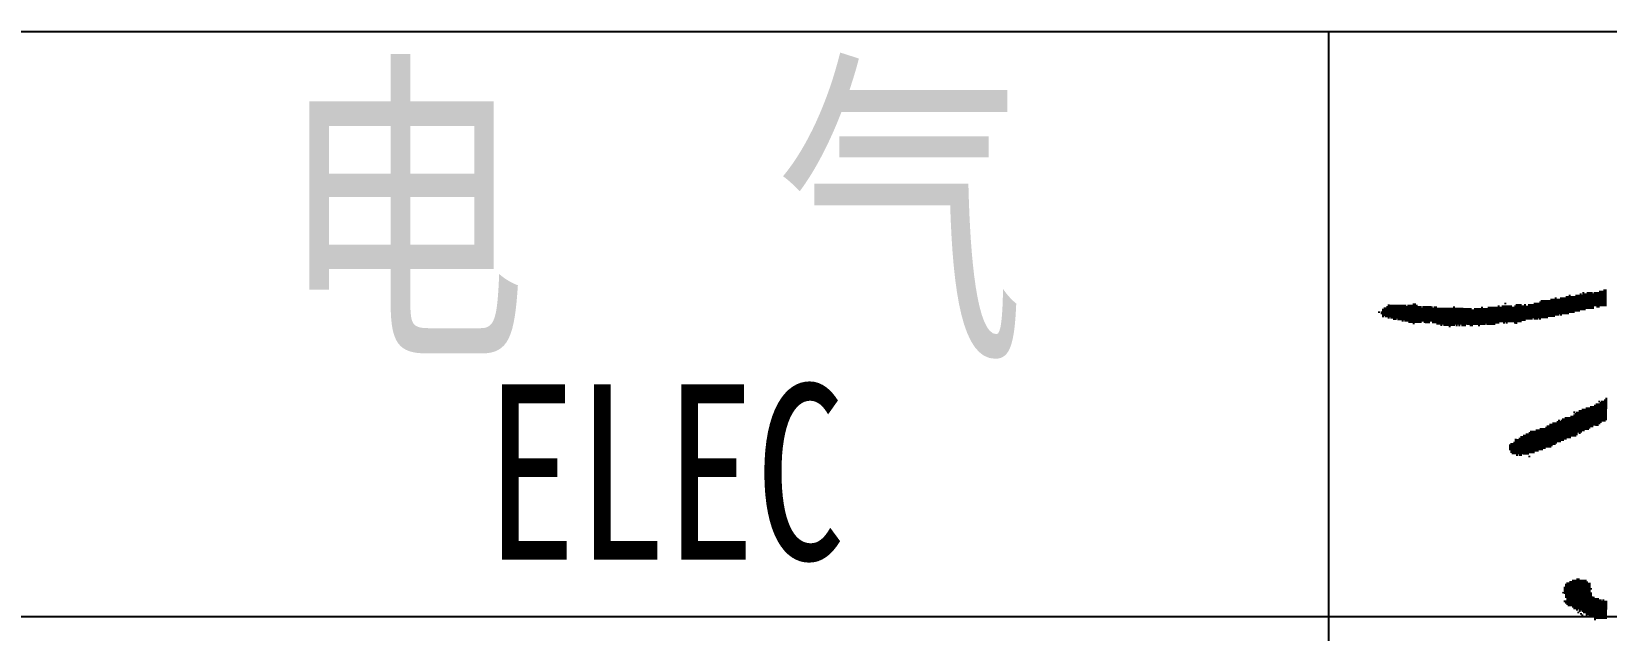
# Model space of a CAD drawing. Extents: x 1738711 to 2346805, y 1189731 to 2516152.
# Drawn here: x 2021893 to 2022701, y 1369309 to 1369616 of the extents above; entities that cross this region are included whole.
import ezdxf
from ezdxf.enums import TextEntityAlignment as Align

# ---------------------------------------------------------------- set-up
doc = ezdxf.new("R2010")
doc.units = 0
doc.header["$LTSCALE"] = 1000
doc.header["$MEASUREMENT"] = 0
doc.layers.add('TK', color=4, linetype='Continuous')
doc.layers.add('签名', color=2, linetype='Continuous')
doc.styles.add('宋体', font='SIMSUN.TTF', dxfattribs={"width": 0.75})

# ---------------------------------------------------------------- blocks, each defined once
blk = doc.blocks.new('hjashrtahreahe')
at = {"layer": 'TK', "color": 7}
for p, q in [((76600, 2800), (83100, 2800)), ((81250.3, 2800), (81250.3, 1000)), ((76600, 2200), (83100, 2200))]:
    blk.add_line(p, q, dxfattribs=at)
at = {"layer": 'TK', "color": 7, "style": '宋体', "width": 0.75}
for s, height, p in [('电  气', 250, (80173, 2491.3)), ('ELEC', 180, (80387.1, 2258.2))]:
    blk.add_text(s, height=height, dxfattribs=at).set_placement(p)
at = {"layer": 'TK', "style": '宋体', "width": 0.75}
for tag, height, p in [('项目负责人', 350, (6002.9, 57088.7)), ('专业负责人', 350, (6002.9, 56223.7)), ('设计人', 350, (6002.9, 55419.4)), ('版号1', 250, (77303.9, 22193.4)), ('时间1', 250, (82405.3, 22193.4)), ('版号2', 250, (77303.9, 21593.4)), ('时间2', 250, (82405.3, 21593.4)), ('版号3', 250, (77303.9, 20993.4)), ('时间3', 250, (82405.3, 20993.4)), ('建筑会签', 0.0001, (78977.9, 2403.2)), ('电气会签', 0.0001, (82127.9, 2403.2)), ('结构会签', 0.0001, (78977.9, 1803.2)), ('暖通会签', 0.0001, (82127.9, 1803.2)), ('给排水会签', 0.0001, (78977.9, 1249.5)), ('智能化会签', 0.0001, (82127.9, 1249.5))]:
    blk.add_attdef(tag, text='', height=height, dxfattribs=at).set_placement(p, align=Align.CENTER)
for tag, p in [('合作设计单位', (80815.9, 48985.9)), ('版号说明1', (79853.9, 22318.2)), ('版号说明2', (79853.9, 21718.2)), ('版号说明3', (79853.9, 21118.2)), ('浙江绿储科技有限公司', (80545.2, 16035.9)), ('百兆瓦级集中式熔盐储能关键', (80545.2, 14953.2)), ('设备研发及制造基地项目', (80545.2, 14603.3)), ('1#研发楼', (80545.2, 13635.9)), ('图名', (80545.2, 12435.9)), ('工程编号', (78977.9, 11460.9)), ('子项编号', (82127.9, 11460.9)), ('建筑', (78977.9, 10710.9)), ('图号', (82127.9, 10710.9)), ('施工图', (78977.9, 9960.9)), ('2023.03', (82127.9, 9960.9)), ('审定', (79352.9, 8460.9)), ('审核', (79352.9, 7710.9)), ('工程负责', (79352.9, 6960.9)), ('专业负责', (79352.9, 6210.9)), ('设计', (79352.9, 5460.9)), ('制图', (79352.9, 4710.9)), ('校对', (79352.9, 3960.9))]:
    blk.add_attdef(tag, text='', height=250, dxfattribs=at).set_placement(p, align=Align.MIDDLE_CENTER)
blk = doc.blocks.new('A$C579C72A4')
for p, q in [((346.7, 509.1), (346.5, 483.5)), ((348.8, 509.1), (348.6, 483.5)), ((15.1, 485.9), (14.9, 464.5)), ((17.2, 485.8), (17.1, 466.6)), ((19.3, 485.8), (19.2, 464.4)), ((21.5, 485.8), (21.3, 464.4)), ((23.6, 485.8), (23.4, 462.3)), ((25.8, 485.8), (25.6, 462.3)), ((27.9, 485.8), (27.7, 464.4)), ((30, 485.7), (29.9, 462.2)), ((32.2, 485.7), (32, 462.2)), ((34.3, 485.7), (34.1, 462.2)), ((36.4, 485.7), (36.3, 460)), ((38.6, 485.7), (38.4, 462.2)), ((40.7, 485.7), (40.5, 460)), ((45, 485.6), (44.8, 460)), ((47.1, 485.6), (46.9, 457.8)), ((49.3, 485.6), (49.1, 457.8)), ((51.4, 485.6), (51.2, 457.8)), ((53.6, 487.7), (53.3, 455.6)), ((55.7, 487.7), (55.5, 457.8)), ((57.8, 485.5), (57.6, 457.7)), ((184, 484.6), (183.8, 456.8)), ((190.4, 484.6), (190.2, 458.9)), ((192.5, 484.6), (192.3, 456.8)), ((194.7, 488.8), (194.7, 486.7)), ((211.8, 486.6), (211.6, 456.6)), ((213.9, 486.6), (213.7, 458.8)), ((216.1, 486.5), (215.9, 458.7)), ((218.2, 486.5), (218, 458.7)), ((224.6, 486.5), (224.4, 460.8)), ((231, 486.4), (230.9, 462.9)), ((233.2, 486.4), (233, 462.9)), ((235.3, 486.4), (235.2, 462.9)), ((237.5, 486.4), (237.3, 465)), ((239.6, 488.5), (239.4, 462.9)), ((241.8, 488.5), (241.6, 462.8)), ((243.9, 488.5), (243.7, 462.8)), ((246, 488.5), (245.9, 464.9)), ((248.2, 490.6), (248, 462.8)), ((250.3, 492.7), (250.1, 464.9)), ((252.5, 492.7), (252.3, 464.9)), ((254.6, 492.7), (254.4, 464.9)), ((256.8, 492.7), (256.6, 464.9)), ((258.9, 492.7), (258.7, 464.9)), ((261, 492.6), (260.8, 467)), ((263.2, 492.6), (263, 467)), ((265.3, 494.7), (265.1, 466.9)), ((267.5, 494.7), (267.3, 466.9)), ((269.6, 494.7), (269.4, 466.9)), ((271.8, 496.8), (271.6, 469)), ((273.9, 494.7), (273.7, 469)), ((276, 494.7), (275.8, 469)), ((278.2, 494.7), (278, 471.1)), ((280.3, 496.8), (280.1, 469)), ((282.4, 496.8), (282.3, 471.1)), ((284.6, 496.7), (284.4, 471.1)), ((286.7, 496.7), (286.5, 471.1)), ((288.9, 498.9), (288.7, 471.1)), ((291, 498.8), (290.8, 471)), ((293.2, 501), (293, 473.2)), ((295.3, 498.8), (295.1, 473.1)), ((297.4, 498.8), (297.2, 473.1)), ((299.6, 498.8), (299.4, 473.1)), ((301.7, 498.8), (301.5, 475.2)), ((303.9, 500.9), (303.7, 475.2)), ((306, 500.9), (305.8, 475.2)), ((308.1, 500.9), (308, 475.2)), ((310.3, 503), (310.1, 477.3)), ((312.4, 500.8), (312.2, 477.3)), ((314.6, 505.1), (314.4, 477.3)), ((316.7, 502.9), (316.5, 477.3)), ((318.8, 502.9), (318.7, 479.4)), ((321, 505), (320.8, 479.4)), ((323.1, 505), (323, 479.4)), ((325.3, 505), (325.1, 479.3)), ((327.4, 505), (327.2, 479.3)), ((329.5, 502.8), (329.4, 479.3)), ((331.7, 505), (331.5, 483.6)), ((333.8, 504.9), (333.7, 483.6)), ((336, 504.9), (335.8, 481.4)), ((338.1, 504.9), (337.9, 481.4)), ((340.3, 507), (340.1, 483.5)), ((342.4, 507), (342.2, 483.5)), ((344.5, 507), (344.4, 483.5)), ((0, 475.3), (0, 473.1)), ((4.3, 475.2), (4.3, 471)), ((6.5, 479.5), (6.4, 466.7)), ((8.6, 481.6), (8.5, 468.8)), ((10.8, 481.6), (10.6, 466.6)), ((12.9, 483.7), (12.8, 466.6)), ((42.8, 483.5), (42.7, 460)), ((60, 483.4), (59.8, 457.7)), ((62.1, 483.4), (61.9, 457.7)), ((64.2, 483.4), (64, 457.7)), ((66.4, 481.2), (66.2, 459.8)), ((68.5, 483.3), (68.3, 459.8)), ((70.6, 483.3), (70.5, 457.7)), ((72.8, 483.3), (72.6, 457.6)), ((74.9, 483.3), (74.7, 457.6)), ((77.1, 483.3), (76.9, 457.6)), ((79.2, 483.3), (79, 459.7)), ((81.3, 483.2), (81.2, 459.7)), ((83.5, 481.1), (83.3, 457.6)), ((85.6, 483.2), (85.4, 457.5)), ((87.7, 483.2), (87.6, 457.5)), ((89.9, 481), (89.7, 455.4)), ((92, 481), (91.8, 455.4)), ((94.1, 481), (94, 455.3)), ((96.3, 481), (96.1, 453.2)), ((98.4, 481), (98.2, 455.3)), ((100.6, 481), (100.4, 453.2)), ((102.7, 480.9), (102.5, 453.1)), ((104.8, 480.9), (104.6, 453.1)), ((107, 480.9), (106.8, 453.1)), ((109.1, 480.9), (108.9, 451)), ((111.3, 480.9), (111.1, 453.1)), ((113.4, 480.9), (113.2, 453.1)), ((115.5, 483), (115.3, 453.1)), ((117.7, 480.8), (117.5, 455.2)), ((119.8, 480.8), (119.6, 453)), ((121.9, 480.8), (121.8, 455.1)), ((124.1, 480.8), (123.9, 453)), ((126.2, 480.8), (126, 455.1)), ((128.4, 480.8), (128.2, 453)), ((130.5, 480.7), (130.3, 452.9)), ((132.6, 480.7), (132.4, 452.9)), ((134.8, 480.7), (134.6, 455.1)), ((136.9, 480.7), (136.7, 455)), ((139.1, 480.7), (138.9, 455)), ((141.2, 480.7), (141, 452.9)), ((143.3, 478.5), (143.1, 452.9)), ((145.5, 478.5), (145.3, 455)), ((147.6, 480.6), (147.4, 455)), ((149.7, 480.6), (149.6, 454.9)), ((151.9, 480.6), (151.7, 454.9)), ((154, 480.6), (153.8, 452.8)), ((156.2, 480.6), (156, 454.9)), ((158.3, 482.7), (158.1, 454.9)), ((160.4, 480.5), (160.3, 454.9)), ((162.6, 480.5), (162.4, 454.9)), ((164.7, 480.5), (164.5, 457)), ((166.9, 480.5), (166.7, 454.8)), ((169, 482.6), (168.8, 454.8)), ((171.1, 482.6), (170.9, 454.8)), ((173.3, 482.6), (173.1, 454.8)), ((175.4, 482.6), (175.2, 454.8)), ((177.6, 482.5), (177.4, 454.7)), ((179.7, 482.5), (179.5, 456.9)), ((181.8, 482.5), (181.7, 456.9)), ((186.1, 482.5), (185.9, 459)), ((188.3, 482.5), (188.1, 458.9)), ((194.7, 484.6), (194.5, 458.9)), ((196.8, 484.5), (196.6, 456.7)), ((199, 484.5), (198.8, 458.9)), ((201.1, 484.5), (200.9, 458.9)), ((203.2, 484.5), (203.1, 458.8)), ((205.4, 482.3), (205.2, 458.8)), ((207.5, 482.3), (207.3, 458.8)), ((209.7, 484.5), (209.4, 456.7)), ((220.3, 484.4), (220.2, 460.9)), ((222.5, 484.4), (222.3, 460.8)), ((226.8, 484.3), (226.6, 462.9)), ((228.9, 484.3), (228.7, 462.9)), ((347.6, 340.2), (347.4, 306)), ((349.8, 342.3), (349.5, 308.1)), ((300.4, 317), (300.2, 282.8)), ((300.4, 321.3), (300.4, 319.1)), ((302.6, 319.1), (302.3, 282.8)), ((304.7, 321.2), (304.4, 284.9)), ((306.8, 321.2), (306.6, 289.2)), ((309, 323.4), (308.7, 287)), ((311.1, 323.3), (310.9, 289.1)), ((313.3, 325.5), (313, 291.2)), ((315.4, 325.4), (315.2, 291.2)), ((317.6, 325.4), (317.3, 293.4)), ((319.7, 327.6), (319.5, 293.3)), ((321.9, 327.5), (321.6, 293.3)), ((324, 327.5), (323.8, 295.4)), ((326.1, 329.6), (325.9, 297.6)), ((328.3, 329.6), (328.1, 297.6)), ((330.4, 329.6), (330.2, 299.7)), ((332.6, 331.7), (332.3, 299.7)), ((334.7, 333.9), (334.5, 299.6)), ((336.9, 333.8), (336.6, 299.6)), ((339, 333.8), (338.8, 301.8)), ((339, 338.1), (339, 336)), ((341.2, 336), (340.9, 303.9)), ((343.3, 338.1), (343.1, 306)), ((345.5, 338.1), (345.2, 306)), ((233.9, 291.8), (233.7, 257.6)), ((236.1, 291.8), (235.8, 257.6)), ((238.2, 291.8), (238, 257.6)), ((240.3, 291.8), (240.1, 259.7)), ((242.5, 293.9), (242.2, 259.7)), ((244.6, 293.9), (244.4, 259.7)), ((246.8, 293.9), (246.5, 261.8)), ((248.9, 296), (248.7, 261.8)), ((251.1, 296), (250.8, 261.8)), ((253.2, 296), (253, 263.9)), ((255.3, 295.9), (255.1, 263.9)), ((257.5, 298.1), (257.3, 266)), ((259.6, 300.2), (259.4, 266)), ((261.8, 300.2), (261.5, 266)), ((263.9, 302.3), (263.7, 265.9)), ((266.1, 302.3), (265.8, 268.1)), ((268.2, 304.4), (268, 270.2)), ((270.4, 304.4), (270.1, 270.2)), ((272.5, 304.4), (272.3, 272.3)), ((274.7, 306.5), (274.4, 274.4)), ((276.8, 308.6), (276.6, 274.4)), ((278.9, 306.5), (278.7, 274.4)), ((281.1, 308.6), (280.9, 276.5)), ((283.2, 310.7), (283, 276.5)), ((285.4, 310.7), (285.2, 278.6)), ((287.5, 312.8), (287.3, 278.6)), ((289.7, 312.8), (289.4, 280.7)), ((291.8, 312.8), (291.6, 280.7)), ((294, 312.8), (293.7, 280.7)), ((296.1, 314.9), (295.9, 282.8)), ((298.2, 314.9), (298, 282.8)), ((201.7, 270.7), (201.6, 262.1)), ((203.8, 272.8), (203.7, 257.8)), ((206, 272.8), (205.9, 255.7)), ((208.1, 274.9), (208, 255.6)), ((210.3, 279.2), (210.1, 255.6)), ((212.4, 279.1), (212.3, 253.5)), ((214.6, 279.1), (214.4, 255.6)), ((216.7, 281.2), (216.5, 253.4)), ((218.9, 283.4), (218.7, 253.4)), ((221, 283.4), (220.8, 255.6)), ((223.2, 285.5), (223, 255.5)), ((225.3, 285.5), (225.1, 255.5)), ((227.5, 287.6), (227.2, 255.5)), ((229.6, 287.6), (229.4, 255.5)), ((231.8, 289.7), (231.5, 257.6)), ((231.5, 253.3), (231.5, 251.2)), ((285.7, 51.9), (285.6, 41.2)), ((287.8, 56.2), (287.7, 34.8)), ((290, 58.3), (289.7, 24.1)), ((292.1, 58.3), (291.9, 22)), ((294.3, 60.4), (294, 21.9)), ((296.4, 60.4), (296.1, 21.9)), ((298.6, 62.5), (298.3, 19.8)), ((300.7, 62.5), (300.4, 17.6)), ((302.8, 62.5), (302.5, 17.6)), ((305, 64.6), (304.6, 15.4)), ((307.1, 64.6), (306.8, 17.6)), ((309.3, 62.5), (308.9, 13.3)), ((311.4, 62.4), (311.1, 15.4)), ((313.5, 62.4), (313.2, 13.2)), ((315.7, 62.4), (315.3, 11.1)), ((317.8, 62.4), (317.4, 11.1)), ((319.9, 60.2), (319.5, 6.8)), ((322.1, 58.1), (321.7, 8.9)), ((324.2, 58.1), (323.8, 6.8)), ((326.3, 49.5), (326.3, 47.4)), ((283.5, 43.4), (283.4, 41.3)), ((285.5, 30.6), (285.5, 28.4)), ((287.6, 30.5), (287.6, 26.3)), ((326.2, 43.1), (326, 6.7)), ((328.3, 36.7), (328.1, 4.6)), ((330.5, 36.6), (330.2, 4.6)), ((332.6, 34.5), (332.3, 0.3)), ((334.7, 34.5), (334.5, 2.4)), ((336.9, 34.5), (336.6, 2.4)), ((339, 32.3), (338.8, 2.4)), ((341.1, 32.3), (340.9, 2.4)), ((343.2, 30.1), (343, 2.3)), ((345.4, 32.3), (345.2, 2.3)), ((347.5, 30.1), (347.3, 2.3)), ((349.7, 30.1), (349.5, 2.3)), ((306.8, 13.3), (306.7, 11.2)), ((311, 11.1), (311, 9)), ((313.1, 9), (313.1, 6.8))]:
    blk.add_line(p, q)
blk = doc.blocks.new('harehraehr')
at = {"layer": '签名'}
blk.add_blockref('A$C579C72A4', (2019870, 1952403), dxfattribs=at)

msp = doc.modelspace()

# ---------------------------------------------------------------- block references
for name, p, xscale, yscale, zscale in [('hjashrtahreahe', (1981933.1, 1368215.97), 0.5, 0.5, 0.5), ('harehraehr', (1349300.78, 718519.45), 0.33333, 0.33333, 0.33333)]:
    msp.add_blockref(name, p, dxfattribs=dict(xscale=xscale, yscale=yscale, zscale=zscale))

doc.saveas('drawing.dxf')
